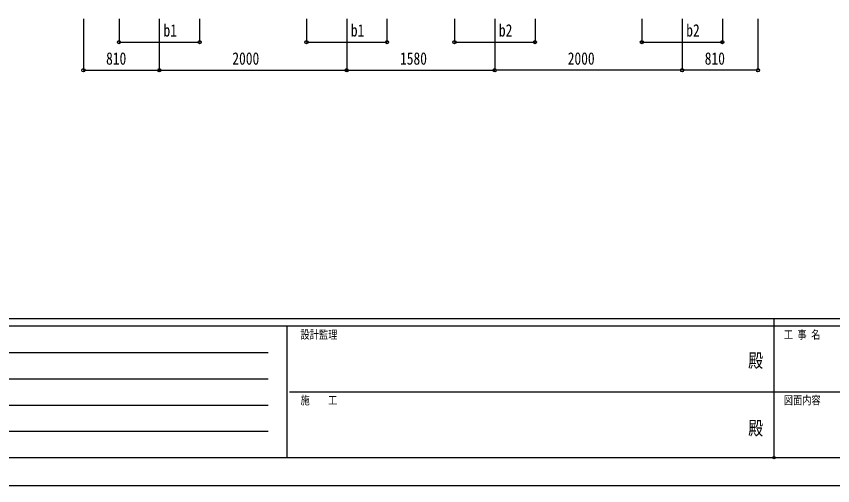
# Model space of a CAD drawing. Units: millimetres, scale not verified. Extents: x -16820 to 16820, y -11880 to 11880.
# Drawn here: x -8106 to 607, y -11880 to -6875 of the extents above; entities that cross this region are included whole.
import ezdxf
from ezdxf.enums import TextEntityAlignment as Align

# ---------------------------------------------------------------- set-up
doc = ezdxf.new("R2010")
doc.units = ezdxf.units.MM
doc.header["$LTSCALE"] = 50
doc.header["$PDMODE"] = 32
doc.header["$PDSIZE"] = 25
doc.layers.add('0-7_YKK_D', color=6, linetype='Continuous')
doc.layers.add('0-8_YKK_ZWAK', color=7, linetype='Continuous')
doc.styles.add('ＭＳ ゴシック', font='')
doc.styles.get('ＭＳ ゴシック').set_extended_font_data('MS Gothic')

msp = doc.modelspace()

# ---------------------------------------------------------------- linework, layer by layer
at = {"layer": '0-7_YKK_D'}
for p, q in [((-7389.92, -6899.95), (-7389.92, -7450.95)), ((-7009.92, -6900.01), (-7009.92, -7150.95)), ((-6579.92, -6899.95), (-6579.92, -7450.95)), ((-6579.92, -6899.95), (-6579.92, -7450.95)), ((-6149.92, -6900.01), (-6149.92, -7150.95)), ((-5009.92, -6900.01), (-5009.92, -7150.95)), ((-4579.92, -6899.95), (-4579.92, -7450.95)), ((-4579.92, -6899.95), (-4579.92, -7450.95)), ((-4149.92, -6900.01), (-4149.92, -7150.95)), ((-3429.92, -6900.01), (-3429.92, -7150.95)), ((-2999.92, -6899.95), (-2999.92, -7450.95)), ((-2999.92, -6899.95), (-2999.92, -7450.95)), ((-2569.92, -6900.01), (-2569.92, -7150.95)), ((-1429.92, -6900.01), (-1429.92, -7150.95)), ((-999.92, -6899.95), (-999.92, -7450.95)), ((-999.92, -6899.95), (-999.92, -7450.95)), ((-569.92, -6900.01), (-569.92, -7150.95)), ((-189.92, -6899.95), (-189.92, -7450.95)), ((-7009.92, -7149.95), (-6149.92, -7149.95)), ((-5009.92, -7149.95), (-4149.92, -7149.95)), ((-3429.92, -7149.95), (-2569.92, -7149.95)), ((-1429.92, -7149.95), (-569.92, -7149.95)), ((-7389.92, -7449.95), (-6579.92, -7449.95)), ((-6579.92, -7449.95), (-4579.92, -7449.95)), ((-4579.92, -7449.95), (-2999.92, -7449.95)), ((-999.92, -7449.95), (-2999.92, -7449.95)), ((-189.92, -7449.95), (-999.92, -7449.95))]:
    msp.add_line(p, q, dxfattribs=at)
for centre in [(-7009.92, -7149.95), (-6149.92, -7149.95), (-5009.92, -7149.95), (-4149.92, -7149.95), (-3429.92, -7149.95), (-2569.92, -7149.95), (-1429.92, -7149.95), (-569.92, -7149.95), (-7389.92, -7449.95), (-6579.92, -7449.95), (-6579.92, -7449.95), (-4579.92, -7449.95), (-4579.92, -7449.95), (-2999.92, -7449.95), (-2999.92, -7449.95), (-999.92, -7449.95), (-999.92, -7449.95), (-189.92, -7449.95)]:
    msp.add_circle(centre, 17, dxfattribs=at)
at = {"layer": '0-8_YKK_ZWAK'}
for p, q in [((15580.08, -10100), (-15619.92, -10100)), ((-19.92, -10100), (-19.92, -11580)), ((-5219.92, -10180), (-15619.92, -10180)), ((-5219.92, -10180), (-5219.92, -11580)), ((-19.92, -10180), (-5219.92, -10180)), ((5180.08, -10180), (-19.92, -10180)), ((-15449.92, -10460), (-5419.92, -10460)), ((-15449.92, -10740), (-5419.92, -10740)), ((-5189.92, -10880), (-19.92, -10880)), ((-19.92, -10880), (5180.08, -10880)), ((-15449.92, -11020), (-5419.92, -11020)), ((-15449.92, -11300), (-5419.92, -11300)), ((-15619.92, -11580), (-5219.92, -11580)), ((-5219.92, -11580), (-19.92, -11580)), ((-19.92, -11580), (5180.08, -11580))]:
    msp.add_line(p, q, dxfattribs=at)
msp.add_lwpolyline([(-16820, -11880), (16820, -11880), (16820, 11880), (-16820, 11880)], close=True, dxfattribs=at)
msp.add_point((-19.92, -11580), dxfattribs=at)

# ---------------------------------------------------------------- texts
at = {"layer": '0-7_YKK_D', "style": 'ＭＳ ゴシック', "width": 0.8}
for s, p in [('b1', (-6535.32, -7129.95)), ('b1', (-4535.52, -7129.95)), ('b2', (-2955.32, -7129.95)), ('b2', (-955.32, -7129.95)), ('810', (-7148.12, -7429.95)), ('2000', (-5800.72, -7429.95)), ('1580', (-4010.72, -7429.95)), ('2000', (-2220.72, -7429.95)), ('810', (-758.12, -7429.95))]:
    msp.add_text(s, height=132, dxfattribs=at).set_placement(p, align=Align.BOTTOM_LEFT)
at = {"layer": '0-8_YKK_ZWAK', "style": 'ＭＳ ゴシック', "width": 0.8}
for s, height, p in [('設計監理', 87.98, (-5073.25, -10340)), ('工 事 名', 87.98, (85.08, -10340)), ('殿', 146.6, (-294.67, -10663.33)), ('施\u3000\u3000工', 87.98, (-5073.25, -11040)), ('図面内容', 87.98, (85.08, -11040)), ('殿', 146.6, (-294.67, -11383.33))]:
    msp.add_text(s, height=height, dxfattribs=at).set_placement(p, align=Align.BOTTOM_LEFT)

doc.saveas('drawing.dxf')
